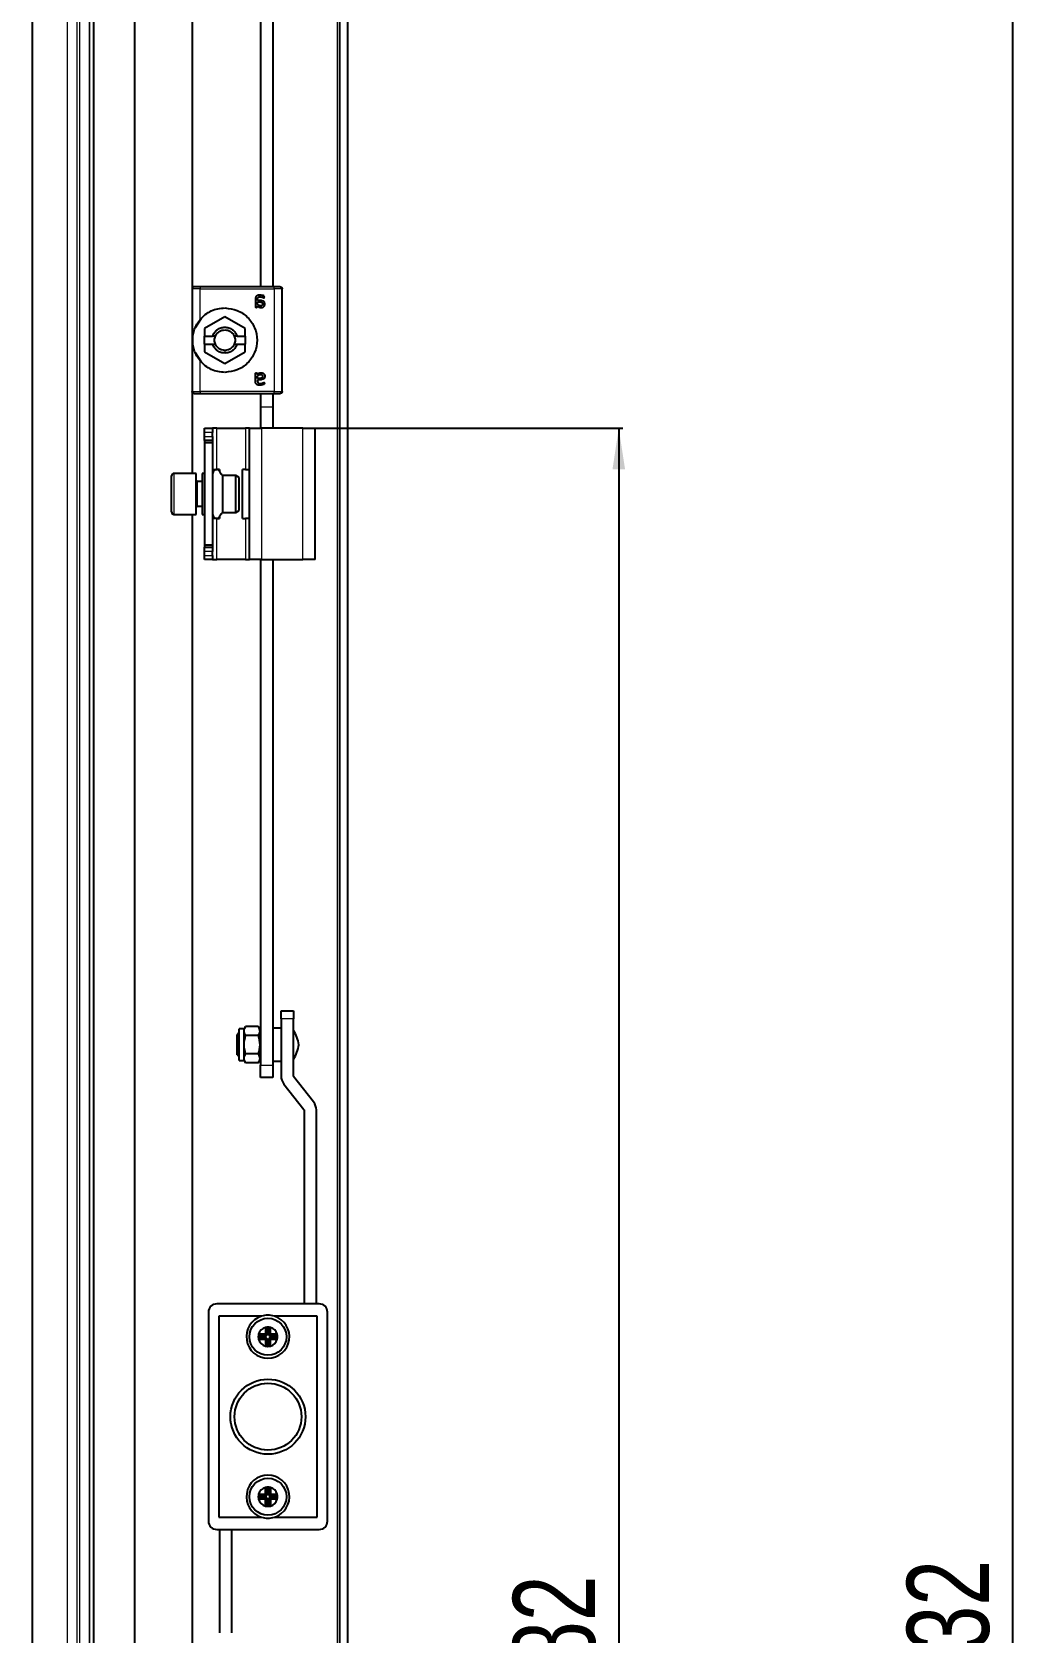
# Model space of a CAD drawing. Header units: millimetres. Extents: x -922 to 2026, y -1094 to 978.
# Drawn here: x 1785.3 to 2025.9, y -14.4 to 376 of the extents above; entities that cross this region are included whole.
import ezdxf

# ---------------------------------------------------------------- set-up
doc = ezdxf.new("R2010")
doc.units = ezdxf.units.MM
doc.layers.add('FORMAT', color=7, linetype='Continuous')
doc.styles.add('SLDTEXTSTYLE0', font='TXT', dxfattribs={"width": 0.75})
doc.dimstyles.new('SLDDIMSTYLE0', dxfattribs={"dimtxt": 20, "dimasz": 10, "dimexe": 0, "dimexo": 0.0625, "dimgap": 5, "dimtad": 2, "dimdec": 1, "dimrnd": 1e-09, "dimzin": 12, "dimdsep": 46, "dimtxsty": 'SLDTEXTSTYLE0', "dimsah": 1, "dimcen": 0.09, "dimadec": 0, "dimazin": 3, "dimtfac": 1, "dimtofl": 0, "dimtmove": 0, "dimatfit": 3, "dimfxl": 0, "dimfrac": 2, "dimtolj": 1, "dimtzin": 12, "dimarcsym": 0})

# ---------------------------------------------------------------- blocks, each defined once
blk = doc.blocks.new('_D_8')
at = {"layer": 'FORMAT'}
for p, q in [((1854.34, 654.33), (2025.33, 654.33)), ((2024.33, 654.33), (2024.33, -677.67)), ((1854.34, -677.67), (2025.33, -677.67))]:
    blk.add_line(p, q, dxfattribs=at)
for points in [[(2024.33, 654.33), (2022.8, 644.33), (2025.87, 644.33)], [(2024.33, -677.67), (2025.87, -667.67), (2022.8, -667.67)]]:
    blk.add_solid(points, dxfattribs=at)
at = {"layer": 'FORMAT', "insert": (1998.55, -41.23), "char_height": 20, "attachment_point": 1, "rotation": 90, "style": 'SLDTEXTSTYLE0'}
blk.add_mtext('1332', dxfattribs=at)
blk = doc.blocks.new('_D_11')
at = {"layer": 'FORMAT'}
for p, q in [((1854.34, 279.33), (1929.33, 279.33)), ((1928.33, 279.33), (1928.33, -302.67)), ((1854.34, -302.67), (1929.33, -302.67))]:
    blk.add_line(p, q, dxfattribs=at)
for points in [[(1928.33, 279.33), (1926.8, 269.33), (1929.87, 269.33)], [(1928.33, -302.67), (1929.87, -292.67), (1926.8, -292.67)]]:
    blk.add_solid(points, dxfattribs=at)
at = {"layer": 'FORMAT', "insert": (1902.55, -33.84), "char_height": 20, "attachment_point": 1, "rotation": 90, "style": 'SLDTEXTSTYLE0'}
blk.add_mtext('582', dxfattribs=at)

msp = doc.modelspace()

# ---------------------------------------------------------------- linework, layer by layer
at = {"color": 7, "linetype": 'Continuous', "lineweight": 25}
for p, q in [((1860.33, -789.17), (1860.33, 765.83)), ((1862.33, -789.17), (1862.33, 765.83)), ((1810.33, 732.83), (1810.33, -756.17)), ((1800.33, 703.33), (1800.33, -726.67)), ((1785.33, 688.33), (1785.33, -711.67)), ((1824.33, 633.33), (1824.33, 313.5)), ((1841.03, 622.33), (1841.03, 313.83)), ((1844.03, 622.33), (1844.03, 313.83)), ((1824.33, 313.33), (1824.33, 288.33)), ((1844.33, 313.83), (1826.33, 313.83)), ((1844.93, 313.83), (1844.68, 313.83)), ((1846.33, 288.33), (1846.33, 313.33)), ((1839.77, 310.78), (1839.77, 308.92)), ((1840.23, 308.92), (1840.23, 309.2)), ((1840.3, 310.53), (1840.3, 310.75)), ((1840.68, 310.53), (1840.3, 310.53)), ((1840.3, 310.18), (1840.73, 310.18)), ((1840.3, 309.59), (1840.3, 310.18)), ((1825.16, 303.95), (1826.67, 306.21)), ((1832.33, 306.54), (1827.38, 303.68)), ((1837.28, 303.68), (1832.33, 306.54)), ((1827.38, 303.68), (1827.38, 301.83)), ((1827.38, 301.83), (1829.34, 301.83)), ((1827.38, 299.83), (1827.38, 301.83)), ((1830.04, 301.83), (1829.34, 301.83)), ((1835.32, 301.83), (1834.62, 301.83)), ((1835.32, 301.83), (1837.28, 301.83)), ((1837.28, 301.83), (1837.28, 303.68)), ((1837.28, 301.83), (1837.28, 299.83)), ((1826.67, 295.44), (1825.16, 297.7)), ((1827.38, 299.83), (1827.38, 297.97)), ((1827.38, 299.83), (1829.34, 299.83)), ((1827.38, 297.97), (1832.33, 295.11)), ((1829.34, 299.83), (1830.04, 299.83)), ((1832.33, 295.11), (1837.28, 297.97)), ((1834.62, 299.83), (1835.32, 299.83)), ((1835.32, 299.83), (1837.28, 299.83)), ((1837.28, 297.97), (1837.28, 299.83)), ((1839.77, 290.87), (1839.77, 292.74)), ((1840.23, 292.73), (1840.23, 292.45)), ((1840.3, 291.47), (1840.3, 292.06)), ((1840.73, 291.47), (1840.3, 291.47)), ((1840.68, 291.12), (1840.3, 291.12)), ((1840.3, 291.12), (1840.3, 290.9)), ((1824.33, 288.15), (1824.33, 268.33)), ((1826.33, 287.83), (1844.33, 287.83)), ((1841.03, 287.92), (1841.03, 284.53)), ((1844.03, 287.92), (1844.03, 284.53)), ((1844.68, 287.83), (1844.93, 287.83)), ((1841.03, 284.53), (1841.03, 279.33)), ((1844.03, 284.53), (1844.03, 279.33)), ((1827.33, 279.33), (1829.33, 279.33)), ((1827.33, 278.33), (1827.33, 279.33)), ((1827.33, 277.33), (1827.33, 278.33)), ((1827.33, 276.33), (1827.33, 277.33)), ((1829.33, 279.33), (1829.33, 278.33)), ((1830.33, 279.33), (1829.33, 279.33)), ((1829.33, 277.33), (1829.33, 278.33)), ((1829.33, 277.33), (1829.33, 276.33)), ((1830.33, 279.33), (1837.33, 279.33)), ((1838.33, 279.33), (1837.33, 279.33)), ((1838.33, 279.33), (1841.33, 279.33)), ((1838.33, 247.33), (1838.33, 279.33)), ((1851.33, 279.33), (1841.33, 279.33)), ((1851.33, 279.33), (1854.33, 279.33)), ((1854.33, 247.33), (1854.33, 279.33)), ((1829.33, 276.33), (1827.33, 276.33)), ((1827.33, 276.33), (1827.33, 275.83)), ((1829.33, 275.83), (1827.33, 275.83)), ((1827.33, 275.83), (1827.33, 250.83)), ((1829.33, 276.33), (1829.33, 275.83)), ((1829.33, 275.83), (1829.33, 250.83)), ((1819.33, 261.08), (1819.33, 267.73)), ((1825.33, 268.33), (1819.93, 268.33)), ((1825.33, 260.77), (1825.33, 268.33)), ((1826.83, 266.33), (1825.58, 266.33)), ((1827.33, 268.33), (1826.83, 268.33)), ((1826.83, 268.33), (1826.83, 267.12)), ((1826.83, 267.12), (1826.83, 258.33)), ((1829.33, 269.33), (1830.33, 269.33)), ((1831.03, 269.33), (1830.33, 269.33)), ((1831.03, 269.33), (1831.03, 268.88)), ((1834.96, 267.83), (1831.83, 267.83)), ((1831.83, 258.83), (1831.83, 267.83)), ((1835.83, 267.33), (1834.96, 267.83)), ((1834.96, 258.83), (1834.96, 267.83)), ((1835.83, 259.33), (1835.83, 267.33)), ((1836.63, 257.33), (1836.63, 269.33)), ((1837.33, 269.33), (1836.63, 269.33)), ((1837.33, 269.33), (1838.33, 269.33)), ((1819.33, 258.93), (1819.33, 261.08)), ((1819.93, 258.33), (1825.33, 258.33)), ((1824.33, 258.33), (1824.33, -281.67)), ((1825.33, 258.33), (1825.33, 260.77)), ((1825.58, 260.33), (1826.83, 260.33)), ((1826.83, 258.33), (1827.33, 258.33)), ((1831.03, 257.78), (1831.03, 257.33)), ((1831.83, 258.83), (1834.96, 258.83)), ((1834.96, 258.83), (1835.83, 259.33)), ((1830.33, 257.33), (1829.33, 257.33)), ((1830.33, 257.33), (1831.03, 257.33)), ((1836.63, 257.33), (1837.33, 257.33)), ((1838.33, 257.33), (1837.33, 257.33)), ((1829.33, 250.83), (1827.33, 250.83)), ((1827.33, 250.83), (1827.33, 250.33)), ((1827.33, 250.33), (1829.33, 250.33)), ((1827.33, 249.33), (1827.33, 250.33)), ((1829.33, 250.83), (1829.33, 250.33)), ((1829.33, 250.33), (1829.33, 249.33)), ((1827.33, 248.33), (1827.33, 249.33)), ((1827.33, 247.33), (1827.33, 248.33)), ((1829.33, 247.33), (1827.33, 247.33)), ((1829.33, 248.33), (1829.33, 249.33)), ((1829.33, 248.33), (1829.33, 247.33)), ((1829.33, 247.33), (1830.33, 247.33)), ((1837.33, 247.33), (1830.33, 247.33)), ((1837.33, 247.33), (1838.33, 247.33)), ((1841.33, 247.33), (1838.33, 247.33)), ((1841.03, 247.33), (1841.03, 124.03)), ((1841.33, 247.33), (1851.33, 247.33)), ((1844.03, 247.33), (1844.03, 124.03)), ((1854.33, 247.33), (1851.33, 247.33)), ((1846.03, 137.33), (1849.03, 137.33)), ((1846.03, 135.33), (1846.03, 137.33)), ((1849.03, 137.33), (1849.03, 135.33)), ((1837.03, 132.88), (1835.83, 132.88)), ((1835.83, 129.03), (1835.83, 132.88)), ((1837.38, 133.48), (1837.03, 132.88)), ((1837.03, 129.03), (1837.03, 132.88)), ((1840.48, 133.48), (1837.38, 133.48)), ((1840.83, 132.88), (1840.48, 133.48)), ((1840.83, 132.88), (1840.83, 125.18)), ((1846.03, 133.03), (1844.03, 133.03)), ((1846.03, 135.33), (1846.03, 121.4)), ((1849.03, 121.4), (1849.03, 135.33)), ((1835.83, 131.98), (1835.33, 131.48)), ((1835.33, 126.58), (1835.33, 131.48)), ((1835.83, 125.18), (1835.83, 129.03)), ((1837.03, 125.18), (1837.03, 129.03)), ((1840.48, 131.25), (1837.38, 131.25)), ((1841.03, 131.98), (1840.83, 131.98)), ((1835.33, 126.58), (1835.83, 126.08)), ((1835.83, 125.18), (1837.03, 125.18)), ((1837.03, 125.18), (1837.38, 124.58)), ((1840.48, 126.8), (1837.38, 126.8)), ((1840.48, 124.58), (1840.83, 125.18)), ((1840.83, 126.08), (1841.03, 126.08)), ((1844.03, 125.03), (1846.03, 125.03)), ((1840.48, 124.58), (1837.38, 124.58)), ((1841.03, 121.03), (1841.03, 124.03)), ((1844.03, 121.03), (1841.03, 121.03)), ((1844.03, 124.03), (1844.03, 121.03)), ((1853.94, 115.1), (1849.07, 121.27)), ((1846.72, 119.41), (1851.59, 113.24)), ((1851.63, 113.12), (1851.63, 65.83)), ((1854.63, 65.83), (1854.63, 113.12)), ((1828.33, 63.83), (1828.33, 12.83)), ((1855.33, 65.83), (1830.33, 65.83)), ((1830.83, 62.83), (1830.83, 13.83)), ((1841.23, 62.83), (1830.83, 62.83)), ((1854.83, 62.83), (1844.43, 62.83)), ((1854.83, 13.83), (1854.83, 62.83)), ((1857.33, 12.83), (1857.33, 63.83)), ((1842.23, 60.1), (1842.23, 58.53)), ((1842.67, 59.73), (1842.23, 60.1)), ((1842.67, 59.73), (1842.67, 58.53)), ((1842.99, 59.73), (1843.43, 60.1)), ((1842.99, 58.53), (1842.99, 59.73)), ((1843.43, 58.53), (1843.43, 60.1)), ((1842.13, 58.43), (1840.56, 58.43)), ((1840.92, 57.99), (1840.56, 58.43)), ((1840.92, 57.66), (1840.56, 57.23)), ((1840.56, 57.23), (1842.13, 57.23)), ((1842.13, 57.99), (1840.92, 57.99)), ((1840.92, 57.66), (1842.13, 57.66)), ((1842.23, 57.13), (1842.23, 55.55)), ((1842.67, 55.92), (1842.23, 55.55)), ((1842.67, 57.13), (1842.67, 55.92)), ((1842.99, 55.92), (1842.99, 57.13)), ((1842.99, 55.92), (1843.43, 55.55)), ((1843.43, 55.55), (1843.43, 57.13)), ((1845.1, 58.43), (1843.53, 58.43)), ((1844.73, 57.99), (1843.53, 57.99)), ((1843.53, 57.66), (1844.73, 57.66)), ((1843.53, 57.23), (1845.1, 57.23)), ((1844.73, 57.99), (1845.1, 58.43)), ((1844.73, 57.66), (1845.1, 57.23)), ((1842.23, 19.53), (1842.23, 21.1)), ((1842.67, 20.73), (1842.23, 21.1)), ((1842.67, 19.53), (1842.67, 20.73)), ((1842.99, 20.73), (1843.43, 21.1)), ((1842.99, 20.73), (1842.99, 19.53)), ((1843.43, 21.1), (1843.43, 19.53)), ((1840.92, 18.99), (1840.56, 19.43)), ((1840.56, 19.43), (1842.13, 19.43)), ((1840.92, 18.66), (1840.56, 18.23)), ((1842.13, 18.23), (1840.56, 18.23)), ((1840.92, 18.99), (1842.13, 18.99)), ((1842.13, 18.66), (1840.92, 18.66)), ((1842.23, 16.55), (1842.23, 18.13)), ((1842.67, 16.92), (1842.23, 16.55)), ((1842.67, 16.92), (1842.67, 18.13)), ((1842.99, 18.13), (1842.99, 16.92)), ((1842.99, 16.92), (1843.43, 16.55)), ((1843.43, 18.13), (1843.43, 16.55)), ((1843.53, 19.43), (1845.1, 19.43)), ((1843.53, 18.99), (1844.73, 18.99)), ((1844.73, 18.66), (1843.53, 18.66)), ((1845.1, 18.23), (1843.53, 18.23)), ((1844.73, 18.99), (1845.1, 19.43)), ((1844.73, 18.66), (1845.1, 18.23)), ((1830.83, 13.83), (1841.23, 13.83)), ((1844.43, 13.83), (1854.83, 13.83)), ((1830.33, 10.83), (1855.33, 10.83)), ((1831.03, 10.83), (1831.03, -14.4)), ((1834.03, -14.4), (1834.03, 10.83))]:
    msp.add_line(p, q, dxfattribs=at)
at = {"color": 8, "linetype": 'Continuous', "lineweight": 18}
for p, q in [((1859.73, 763.23), (1859.73, -786.57)), ((1796.23, 699.23), (1796.23, -722.57)), ((1796.92, 699.92), (1796.92, -723.27)), ((1799.23, 702.23), (1799.23, -725.57)), ((1799.33, 702.33), (1799.33, -725.67)), ((1793.92, 696.92), (1793.92, -720.27)), ((1826.33, 305.89), (1826.33, 313.33)), ((1826.33, 313.33), (1844.33, 313.33)), ((1844.33, 313.33), (1844.33, 288.33)), ((1832.33, 298.33), (1832.33, 297.68)), ((1826.33, 288.33), (1826.33, 295.77)), ((1844.33, 288.33), (1826.33, 288.33)), ((1841.03, 284.53), (1844.03, 284.53)), ((1829.33, 278.33), (1827.33, 278.33)), ((1827.33, 277.33), (1829.33, 277.33)), ((1830.33, 269.33), (1830.33, 279.33)), ((1837.33, 279.33), (1837.33, 269.33)), ((1841.33, 247.33), (1841.33, 279.33)), ((1851.33, 247.33), (1851.33, 279.33)), ((1819.93, 268.33), (1819.93, 260.77)), ((1825.58, 266.33), (1825.58, 260.33)), ((1819.93, 260.77), (1819.93, 258.33)), ((1830.33, 247.33), (1830.33, 257.33)), ((1837.33, 257.33), (1837.33, 247.33)), ((1829.33, 249.33), (1827.33, 249.33)), ((1827.33, 248.33), (1829.33, 248.33)), ((1849.03, 135.33), (1846.03, 135.33)), ((1841.03, 124.03), (1844.03, 124.03)), ((1842.13, 57.99), (1842.13, 58.43)), ((1842.13, 57.66), (1842.13, 57.23)), ((1842.67, 58.53), (1842.23, 58.53)), ((1842.67, 57.13), (1842.23, 57.13)), ((1842.99, 58.53), (1843.43, 58.53)), ((1842.99, 57.13), (1843.43, 57.13)), ((1843.53, 57.99), (1843.53, 58.43)), ((1843.53, 57.66), (1843.53, 57.23)), ((1842.67, 19.53), (1842.23, 19.53)), ((1842.99, 19.53), (1843.43, 19.53)), ((1842.13, 18.99), (1842.13, 19.43)), ((1842.13, 18.66), (1842.13, 18.23)), ((1842.67, 18.13), (1842.23, 18.13)), ((1842.99, 18.13), (1843.43, 18.13)), ((1843.53, 18.99), (1843.53, 19.43)), ((1843.53, 18.66), (1843.53, 18.23))]:
    msp.add_line(p, q, dxfattribs=at)
at = {"color": 7, "linetype": 'Continuous', "lineweight": 25}
for centre, radius in [((1842.83, 57.83), 4.5), ((1842.83, 38.33), 9.15), ((1842.83, 38.33), 8.15), ((1842.83, 18.83), 4.5)]:
    msp.add_circle(centre, radius, dxfattribs=at)
for centre, radius, start, end in [((1819.93, 267.73), 0.6, 90, 180), ((1825.58, 266.58), 0.25, 180, 270), ((1819.93, 258.93), 0.6, 180, 270), ((1825.58, 260.08), 0.25, 90, 180), ((1842.39, 128.07), 8, 6.8819, 33.8709), ((1842.39, 129.99), 8, 326.1291, 353.1181), ((1849.23, 121.4), 3.2, 180, 218.264), ((1849.23, 121.4), 0.2, 180, 218.264), ((1851.43, 113.12), 0.2, 0, 38.264), ((1851.43, 113.12), 3.2, 0, 38.264), ((1830.33, 63.83), 2, 90, 180), ((1842.83, 57.83), 5.25, 107.7528, 72.2472), ((1842.83, 57.83), 5.25, 72.2472, 107.7528), ((1855.33, 63.83), 2, 0, 90), ((1842.83, 57.83), 2.35, 104.7925, 165.2075), ((1842.83, 57.83), 2.35, 75.2075, 104.7925), ((1842.83, 57.83), 1.91, 85.1056, 94.8944), ((1842.83, 57.83), 2.35, 14.7925, 75.2075), ((1842.83, 57.83), 2.35, 165.2075, 194.7925), ((1842.83, 57.83), 2.35, 194.7925, 255.2075), ((1842.83, 57.83), 1.91, 175.1056, 184.8944), ((1842.13, 58.53), 0.1, 270, 0), ((1842.13, 58.53), 0.537, 270, 0), ((1842.13, 57.13), 0.537, 0, 90), ((1842.13, 57.13), 0.1, 0, 90), ((1842.83, 57.83), 2.35, 255.2075, 284.7925), ((1842.83, 57.83), 1.91, 265.1056, 274.8944), ((1843.53, 58.53), 0.537, 180, 270), ((1843.53, 57.13), 0.537, 90, 180), ((1843.53, 58.53), 0.1, 180, 270), ((1842.83, 57.83), 2.35, 284.7925, 345.2075), ((1843.53, 57.13), 0.1, 90, 180), ((1842.83, 57.83), 1.91, 355.1056, 4.8944), ((1842.83, 57.83), 2.35, 345.2075, 14.7925), ((1842.83, 18.83), 5.25, 287.7528, 252.2472), ((1842.83, 18.83), 2.35, 104.7925, 165.2075), ((1842.13, 19.53), 0.1, 270, 0), ((1842.13, 19.53), 0.537, 270, 0), ((1842.83, 18.83), 2.35, 75.2075, 104.7925), ((1842.83, 18.83), 1.91, 85.1056, 94.8944), ((1843.53, 19.53), 0.537, 180, 270), ((1842.83, 18.83), 2.35, 14.7925, 75.2075), ((1843.53, 19.53), 0.1, 180, 270), ((1842.83, 18.83), 2.35, 165.2075, 194.7925), ((1842.83, 18.83), 2.35, 194.7925, 255.2075), ((1842.83, 18.83), 1.91, 175.1056, 184.8944), ((1842.13, 18.13), 0.537, 0, 90), ((1842.13, 18.13), 0.1, 0, 90), ((1842.83, 18.83), 2.35, 255.2075, 284.7925), ((1842.83, 18.83), 1.91, 265.1056, 274.8944), ((1843.53, 18.13), 0.537, 90, 180), ((1842.83, 18.83), 2.35, 284.7925, 345.2075), ((1843.53, 18.13), 0.1, 90, 180), ((1842.83, 18.83), 1.91, 355.1056, 4.8944), ((1842.83, 18.83), 2.35, 345.2075, 14.7925), ((1830.33, 12.83), 2, 180, 270), ((1842.83, 18.83), 5.25, 252.2472, 287.7528), ((1855.33, 12.83), 2, 270, 0)]:
    msp.add_arc(centre, radius, start, end, dxfattribs=at)
for points in [[(1824.83, 313.83), (1824.76, 313.82), (1824.63, 313.8), (1824.47, 313.69), (1824.35, 313.52), (1824.34, 313.39), (1824.33, 313.33)], [(1826.33, 313.83), (1826.13, 313.83), (1825.74, 313.83), (1825.24, 313.83), (1824.9, 313.83), (1824.85, 313.83), (1824.83, 313.83)], [(1845.83, 313.83), (1845.81, 313.83), (1845.76, 313.83), (1845.41, 313.83), (1844.92, 313.83), (1844.53, 313.83), (1844.33, 313.83)], [(1845.83, 313.83), (1845.89, 313.82), (1846.03, 313.8), (1846.19, 313.69), (1846.31, 313.52), (1846.32, 313.39), (1846.33, 313.33)], [(1826.33, 305.89), (1826.72, 306.3), (1827.51, 307.13), (1829, 308), (1830.62, 308.57), (1831.76, 308.64), (1832.33, 308.68)], [(1832.33, 308.68), (1833.36, 308.56), (1835.41, 308.32), (1838.02, 306.51), (1839.77, 303.91), (1840.38, 300.83), (1839.77, 297.74), (1838.02, 295.15), (1835.41, 293.33), (1833.36, 293.1), (1832.33, 292.98)], [(1829.34, 301.83), (1829.47, 302.13), (1829.74, 302.73), (1830.46, 303.42), (1831.35, 303.87), (1832.33, 304.03), (1833.31, 303.87), (1834.2, 303.42), (1834.92, 302.73), (1835.18, 302.13), (1835.32, 301.83)], [(1830.04, 299.83), (1829.98, 299.99), (1829.86, 300.31), (1829.81, 300.83), (1829.86, 301.34), (1829.98, 301.67), (1830.04, 301.83)], [(1830.04, 301.83), (1830.15, 302.04), (1830.38, 302.47), (1830.94, 302.94), (1831.6, 303.27), (1832.09, 303.31), (1832.33, 303.33)], [(1832.33, 303.33), (1832.57, 303.31), (1833.05, 303.27), (1833.71, 302.94), (1834.27, 302.47), (1834.5, 302.04), (1834.62, 301.83)], [(1834.62, 301.83), (1834.68, 301.67), (1834.8, 301.34), (1834.84, 300.83), (1834.8, 300.31), (1834.68, 299.99), (1834.62, 299.83)], [(1832.33, 297.68), (1832, 297.71), (1831.35, 297.77), (1830.46, 298.23), (1829.74, 298.92), (1829.47, 299.53), (1829.34, 299.83)], [(1832.33, 298.33), (1832.09, 298.35), (1831.6, 298.39), (1830.94, 298.71), (1830.38, 299.19), (1830.15, 299.61), (1830.04, 299.83)], [(1835.32, 299.83), (1835.18, 299.53), (1834.92, 298.92), (1834.2, 298.23), (1833.31, 297.77), (1832.66, 297.71), (1832.33, 297.68)], [(1834.62, 299.83), (1834.5, 299.61), (1834.27, 299.19), (1833.71, 298.71), (1833.05, 298.39), (1832.57, 298.35), (1832.33, 298.33)], [(1832.33, 292.98), (1831.76, 293.01), (1830.62, 293.08), (1829, 293.66), (1827.51, 294.53), (1826.72, 295.35), (1826.33, 295.77)], [(1824.83, 287.83), (1824.76, 287.83), (1824.63, 287.85), (1824.47, 287.97), (1824.35, 288.13), (1824.34, 288.26), (1824.33, 288.33)], [(1824.83, 287.83), (1824.85, 287.83), (1824.9, 287.83), (1825.24, 287.83), (1825.74, 287.83), (1826.13, 287.83), (1826.33, 287.83)], [(1844.33, 287.83), (1844.53, 287.83), (1844.92, 287.83), (1845.41, 287.83), (1845.76, 287.83), (1845.81, 287.83), (1845.83, 287.83)], [(1846.33, 288.33), (1846.32, 288.26), (1846.31, 288.13), (1846.19, 287.97), (1846.03, 287.85), (1845.89, 287.83), (1845.83, 287.83)]]:
    msp.add_open_spline(points, degree=3, dxfattribs=at)
at = {"color": 8, "linetype": 'Continuous', "lineweight": 18}
for points in [[(1826.33, 313.33), (1826.07, 313.33), (1825.54, 313.33), (1824.88, 313.33), (1824.42, 313.33), (1824.36, 313.33), (1824.33, 313.33)], [(1826.33, 313.83), (1826.33, 313.82), (1826.33, 313.8), (1826.33, 313.69), (1826.33, 313.52), (1826.33, 313.39), (1826.33, 313.33)], [(1844.33, 313.33), (1844.33, 313.39), (1844.33, 313.52), (1844.33, 313.69), (1844.33, 313.8), (1844.33, 313.82), (1844.33, 313.83)], [(1846.33, 313.33), (1846.3, 313.33), (1846.24, 313.33), (1845.78, 313.33), (1845.11, 313.33), (1844.59, 313.33), (1844.33, 313.33)], [(1824.33, 288.33), (1824.36, 288.33), (1824.42, 288.33), (1824.88, 288.33), (1825.54, 288.33), (1826.07, 288.33), (1826.33, 288.33)], [(1826.33, 288.33), (1826.33, 288.26), (1826.33, 288.13), (1826.33, 287.97), (1826.33, 287.85), (1826.33, 287.83), (1826.33, 287.83)], [(1844.33, 287.83), (1844.33, 287.83), (1844.33, 287.85), (1844.33, 287.97), (1844.33, 288.13), (1844.33, 288.26), (1844.33, 288.33)], [(1844.33, 288.33), (1844.59, 288.33), (1845.11, 288.33), (1845.78, 288.33), (1846.24, 288.33), (1846.3, 288.33), (1846.33, 288.33)]]:
    msp.add_open_spline(points, degree=3, dxfattribs=at)
at = {"color": 7, "linetype": 'Continuous', "lineweight": 25}
for points, knots in [([(1840.88, 311.83), (1840.73, 311.82), (1840.51, 311.81), (1840.23, 311.72), (1840.04, 311.6), (1839.9, 311.43), (1839.79, 311.16), (1839.78, 310.93), (1839.77, 310.78)], [0, 0, 0, 0, 0.250089, 0.382495, 0.500259, 0.622163, 0.750133, 1, 1, 1, 1]), ([(1839.77, 308.92), (1839.77, 308.91), (1839.77, 308.89), (1839.79, 308.87), (1839.81, 308.85), (1839.89, 308.83), (1839.95, 308.83), (1840, 308.83)], [0, 0, 0, 0, 0.124881, 0.183376, 0.250934, 0.500336, 1, 1, 1, 1]), ([(1840, 308.83), (1840.04, 308.83), (1840.11, 308.83), (1840.19, 308.85), (1840.21, 308.87), (1840.23, 308.89), (1840.23, 308.91), (1840.23, 308.92)], [0, 0, 0, 0, 0.499718, 0.749437, 0.810587, 0.875078, 1, 1, 1, 1]), ([(1840.23, 309.2), (1840.35, 309.09), (1840.54, 308.91), (1840.81, 308.8), (1840.98, 308.77), (1841.06, 308.77), (1841.1, 308.77)], [0, 0, 0, 0, 0.499113, 0.749325, 0.874665, 1, 1, 1, 1]), ([(1840.3, 310.75), (1840.3, 310.84), (1840.31, 310.98), (1840.37, 311.15), (1840.44, 311.26), (1840.55, 311.34), (1840.67, 311.39), (1840.8, 311.41), (1840.89, 311.41), (1840.94, 311.42)], [0, 0, 0, 0, 0.250023, 0.382539, 0.499802, 0.620838, 0.749652, 0.874777, 1, 1, 1, 1]), ([(1841.02, 309.18), (1840.95, 309.19), (1840.81, 309.2), (1840.55, 309.33), (1840.4, 309.49), (1840.3, 309.59)], [0, 0, 0, 0, 0.249939, 0.499864, 1, 1, 1, 1]), ([(1842.06, 309.61), (1842.06, 309.69), (1842.05, 309.85), (1841.96, 310.06), (1841.8, 310.24), (1841.53, 310.41), (1841.15, 310.52), (1840.84, 310.53), (1840.68, 310.53)], [0, 0, 0, 0, 0.125049, 0.249886, 0.370856, 0.49982, 0.749609, 1, 1, 1, 1]), ([(1840.73, 310.18), (1840.83, 310.18), (1841.01, 310.17), (1841.23, 310.11), (1841.38, 310.02), (1841.47, 309.91), (1841.53, 309.79), (1841.53, 309.7), (1841.53, 309.65)], [0, 0, 0, 0, 0.279652, 0.500248, 0.629485, 0.750186, 0.875763, 1, 1, 1, 1]), ([(1841.95, 311.33), (1841.95, 311.39), (1841.95, 311.47), (1841.88, 311.56), (1841.75, 311.65), (1841.42, 311.78), (1841.1, 311.81), (1840.88, 311.83)], [0, 0, 0, 0, 0.1246927, 0.1871822, 0.2497734, 0.5000394, 1, 1, 1, 1]), ([(1840.94, 311.42), (1841.1, 311.4), (1841.34, 311.37), (1841.59, 311.25), (1841.72, 311.18), (1841.79, 311.13), (1841.83, 311.12), (1841.84, 311.12)], [0, 0, 0, 0, 0.4987, 0.749508, 0.874949, 0.946783, 1, 1, 1, 1]), ([(1841.53, 309.65), (1841.53, 309.58), (1841.52, 309.49), (1841.46, 309.37), (1841.39, 309.3), (1841.31, 309.24), (1841.22, 309.2), (1841.12, 309.18), (1841.05, 309.18), (1841.02, 309.18)], [0, 0, 0, 0, 0.2491681, 0.3736348, 0.4993903, 0.6193944, 0.7496557, 0.8747703, 1, 1, 1, 1]), ([(1841.1, 308.77), (1841.23, 308.78), (1841.41, 308.79), (1841.63, 308.87), (1841.79, 308.97), (1841.91, 309.1), (1842.04, 309.31), (1842.05, 309.49), (1842.06, 309.61)], [0, 0, 0, 0, 0.25007, 0.379181, 0.500499, 0.62417, 0.750842, 1, 1, 1, 1]), ([(1841.84, 311.12), (1841.86, 311.12), (1841.87, 311.12), (1841.89, 311.13), (1841.9, 311.15), (1841.92, 311.17), (1841.94, 311.21), (1841.94, 311.25), (1841.95, 311.3), (1841.95, 311.32), (1841.95, 311.33)], [0, 0, 0, 0, 0.128825, 0.180169, 0.243397, 0.36986, 0.499864, 0.749649, 0.843476, 1, 1, 1, 1]), ([(1826.33, 295.77), (1826.04, 296.14), (1825.47, 296.9), (1824.91, 298.15), (1824.56, 299.42), (1824.44, 300.83), (1824.56, 302.23), (1824.92, 303.51), (1825.47, 304.76), (1826.04, 305.51), (1826.33, 305.89)], [0, 0, 0, 0, 0.125762, 0.25037, 0.375307, 0.500139, 0.62481, 0.749763, 0.874888, 1, 1, 1, 1]), ([(1839.77, 292.74), (1839.77, 292.75), (1839.77, 292.76), (1839.79, 292.78), (1839.81, 292.8), (1839.89, 292.83), (1839.95, 292.83), (1840, 292.83)], [0, 0, 0, 0, 0.124884, 0.186377, 0.250914, 0.500322, 1, 1, 1, 1]), ([(1840, 292.83), (1840.04, 292.83), (1840.1, 292.83), (1840.17, 292.81), (1840.2, 292.8), (1840.21, 292.78), (1840.23, 292.76), (1840.23, 292.75), (1840.23, 292.73)], [0, 0, 0, 0, 0.4991618, 0.6442419, 0.7496985, 0.8136051, 0.8752168, 1, 1, 1, 1]), ([(1840.23, 292.45), (1840.35, 292.57), (1840.54, 292.74), (1840.85, 292.87), (1841.02, 292.88), (1841.1, 292.89)], [0, 0, 0, 0, 0.499364, 0.749701, 1, 1, 1, 1]), ([(1841.1, 292.89), (1841.23, 292.88), (1841.41, 292.87), (1841.63, 292.78), (1841.79, 292.68), (1841.91, 292.56), (1842.04, 292.35), (1842.05, 292.16), (1842.06, 292.04)], [0, 0, 0, 0, 0.25007, 0.379559, 0.500499, 0.624556, 0.750843, 1, 1, 1, 1]), ([(1840.88, 289.83), (1840.81, 289.83), (1840.66, 289.83), (1840.44, 289.87), (1840.23, 289.94), (1840.04, 290.06), (1839.9, 290.22), (1839.79, 290.5), (1839.78, 290.72), (1839.77, 290.87)], [0, 0, 0, 0, 0.125255, 0.250437, 0.383066, 0.500493, 0.622629, 0.75025, 1, 1, 1, 1]), ([(1840.3, 292.06), (1840.4, 292.17), (1840.55, 292.32), (1840.77, 292.44), (1840.91, 292.47), (1840.98, 292.47), (1841.02, 292.47)], [0, 0, 0, 0, 0.499765, 0.749504, 0.874771, 1, 1, 1, 1]), ([(1840.3, 290.9), (1840.3, 290.86), (1840.3, 290.77), (1840.32, 290.63), (1840.37, 290.51), (1840.44, 290.4), (1840.55, 290.32), (1840.71, 290.25), (1840.85, 290.24), (1840.94, 290.24)], [0, 0, 0, 0, 0.125295, 0.250514, 0.383518, 0.50035, 0.621938, 0.750243, 1, 1, 1, 1]), ([(1842.06, 292.04), (1842.06, 292), (1842.06, 291.92), (1842.03, 291.77), (1841.96, 291.59), (1841.8, 291.41), (1841.53, 291.24), (1841.15, 291.14), (1840.84, 291.13), (1840.68, 291.12)], [0, 0, 0, 0, 0.062637, 0.125278, 0.250072, 0.374841, 0.499994, 0.749696, 1, 1, 1, 1]), ([(1841.53, 292), (1841.53, 291.96), (1841.53, 291.87), (1841.47, 291.74), (1841.38, 291.64), (1841.24, 291.55), (1841.01, 291.48), (1840.83, 291.48), (1840.73, 291.47)], [0, 0, 0, 0, 0.124446, 0.249795, 0.37, 0.499734, 0.719932, 1, 1, 1, 1]), ([(1841.95, 290.32), (1841.95, 290.3), (1841.95, 290.24), (1841.93, 290.16), (1841.88, 290.1), (1841.75, 290.01), (1841.42, 289.88), (1841.1, 289.85), (1840.88, 289.83)], [0, 0, 0, 0, 0.062686, 0.125173, 0.187628, 0.250185, 0.500314, 1, 1, 1, 1]), ([(1840.94, 290.24), (1841.1, 290.25), (1841.41, 290.28), (1841.67, 290.49), (1841.83, 290.53), (1841.84, 290.53)], [0, 0, 0, 0, 0.498852, 0.946609, 1, 1, 1, 1]), ([(1841.02, 292.47), (1841.09, 292.47), (1841.19, 292.46), (1841.31, 292.41), (1841.39, 292.36), (1841.46, 292.29), (1841.5, 292.2), (1841.53, 292.1), (1841.53, 292.04), (1841.53, 292)], [0, 0, 0, 0, 0.249623, 0.37714, 0.499734, 0.62273, 0.749812, 0.874876, 1, 1, 1, 1]), ([(1841.84, 290.53), (1841.86, 290.53), (1841.87, 290.53), (1841.89, 290.52), (1841.9, 290.5), (1841.92, 290.48), (1841.94, 290.42), (1841.95, 290.37), (1841.95, 290.32)], [0, 0, 0, 0, 0.13107, 0.182437, 0.243796, 0.371388, 0.500442, 1, 1, 1, 1]), ([(1831.83, 267.83), (1831.65, 267.98), (1831.31, 268.29), (1831.11, 268.86), (1830.75, 269.16), (1830.41, 269.29), (1830.05, 269.25), (1829.7, 269.07), (1829.45, 268.71), (1829.37, 268.41), (1829.33, 268.26)], [0, 0, 0, 0, 0.185676, 0.371025, 0.466937, 0.562172, 0.656347, 0.751553, 0.873842, 1, 1, 1, 1]), ([(1829.33, 258.39), (1829.37, 258.24), (1829.45, 257.95), (1829.7, 257.59), (1830.05, 257.4), (1830.41, 257.36), (1830.75, 257.49), (1831.11, 257.8), (1831.31, 258.37), (1831.65, 258.67), (1831.83, 258.83)], [0, 0, 0, 0, 0.126158, 0.248447, 0.343653, 0.437828, 0.533063, 0.628975, 0.814324, 1, 1, 1, 1]), ([(1837.38, 131.25), (1837.2, 131.65), (1836.86, 132.39), (1837.21, 133.13), (1837.38, 133.48)], [0, 0, 0, 0, 0.534707, 1, 1, 1, 1]), ([(1840.48, 133.48), (1840.66, 133.08), (1841, 132.34), (1840.65, 131.6), (1840.48, 131.25)], [0, 0, 0, 0, 0.534707, 1, 1, 1, 1]), ([(1837.38, 126.8), (1837.2, 127.56), (1836.86, 129.04), (1837.2, 130.52), (1837.38, 131.25)], [0, 0, 0, 0, 0.508481, 1, 1, 1, 1]), ([(1840.48, 131.25), (1840.66, 130.5), (1841, 129.01), (1840.65, 127.53), (1840.48, 126.8)], [0, 0, 0, 0, 0.508481, 1, 1, 1, 1]), ([(1837.38, 124.58), (1837.2, 124.97), (1836.86, 125.72), (1837.21, 126.46), (1837.38, 126.8)], [0, 0, 0, 0, 0.534707, 1, 1, 1, 1]), ([(1840.48, 126.8), (1840.66, 126.4), (1841, 125.66), (1840.65, 124.92), (1840.48, 124.58)], [0, 0, 0, 0, 0.534707, 1, 1, 1, 1])]:
    msp.add_open_spline(points, degree=3, knots=knots, dxfattribs=at)

# ---------------------------------------------------------------- dimensions: what is measured, and where the dimension line sits
at = {"layer": 'FORMAT'}
for base, p1, p2, picture, middle in [((2024.33, -677.67), (1854.33, 654.33), (1854.33, -677.67), '_D_8', (2024.33, -11.67)), ((1928.33, -302.67), (1854.33, 279.33), (1854.33, -302.67), '_D_11', (1928.33, -11.67))]:
    dim = msp.add_linear_dim(base=base, p1=p1, p2=p2, angle=90, dimstyle='SLDDIMSTYLE0', dxfattribs=at)
    dim.commit()
    dim.dimension.update_dxf_attribs({"geometry": picture, "text_midpoint": middle, "dimtype": 160})

doc.saveas('drawing.dxf')
